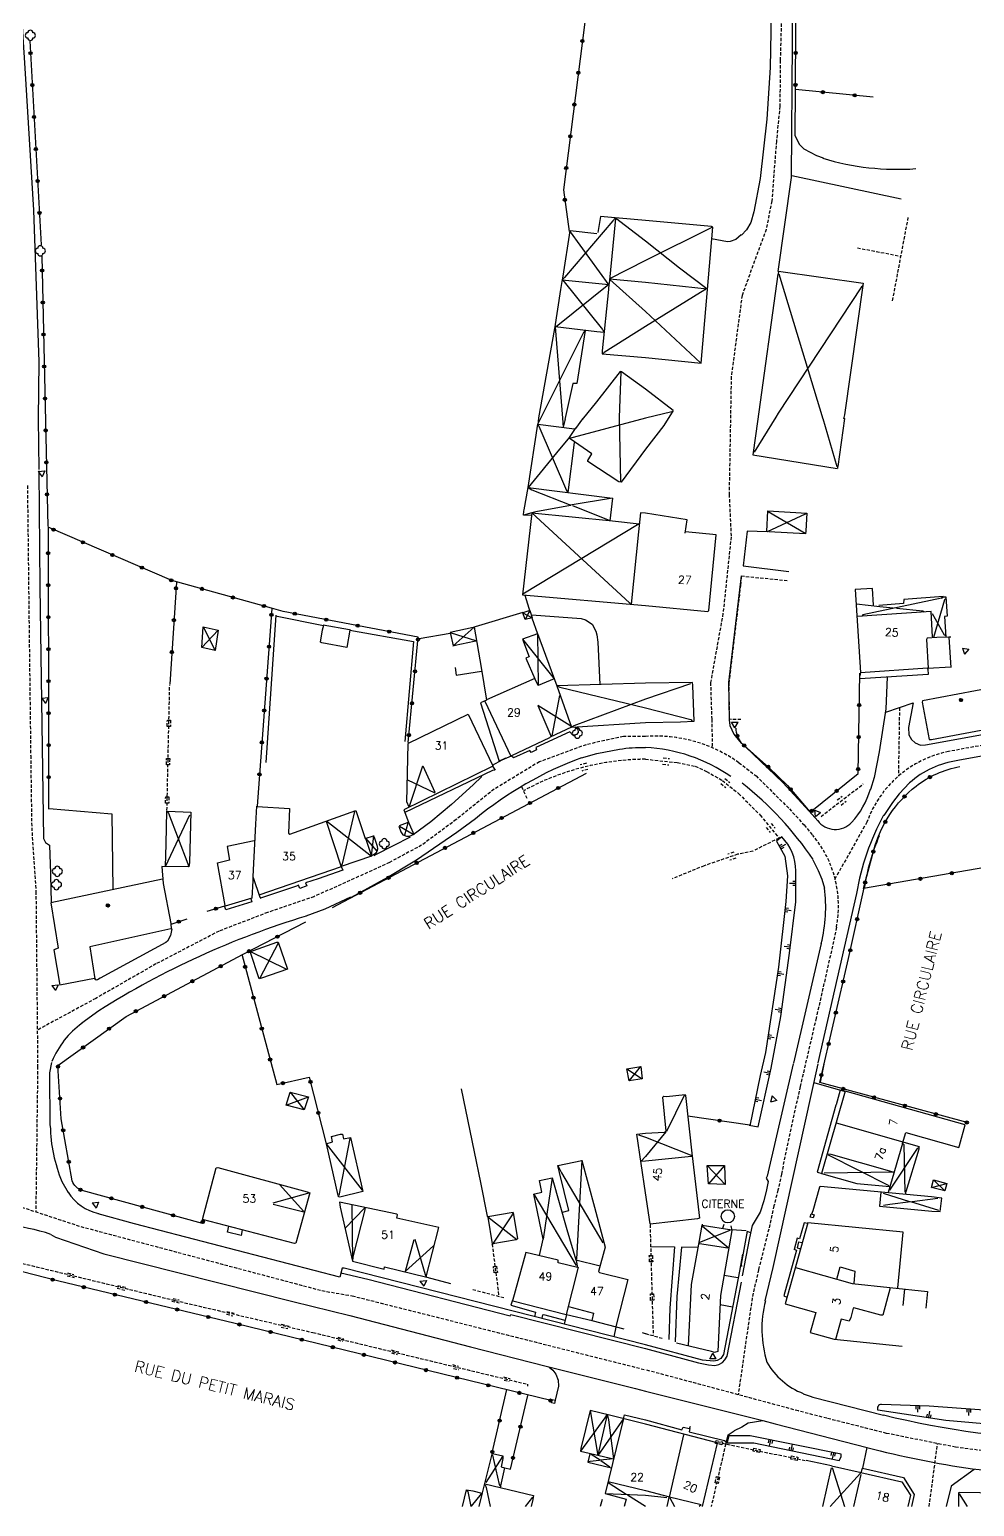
# Model space of a CAD drawing. Header units: millimetres. Extents: x 115000 to 116000, y 129000 to 130000.
# Drawn here: x 115403.8 to 115551.4, y 129000 to 129230.8 of the extents above; entities that cross this region are included whole.
import ezdxf
from ezdxf.enums import TextEntityAlignment as Align

# ---------------------------------------------------------------- set-up
doc = ezdxf.new("R2010")
doc.units = ezdxf.units.MM
doc.linetypes.add('DASHED', pattern=[0.75, 0.5, -0.25])
doc.layers.get('0').update_dxf_attribs({"linetype": 'CONTINUOUS'})
for name, color, linetype in [('BF04', 7, 'CONTINUOUS'), ('W0001', 6, 'DASHED'), ('W0008', 7, 'CONTINUOUS'), ('W0100', 7, 'CONTINUOUS'), ('W0112', 1, 'DASHED'), ('W0211', 2, 'CONTINUOUS'), ('W0220', 5, 'DASHED'), ('W0300', 7, 'CONTINUOUS'), ('W0310', 3, 'CONTINUOUS'), ('W0322', 7, 'CONTINUOUS'), ('W0471', 7, 'CONTINUOUS'), ('W0984', 7, 'CONTINUOUS'), ('W0989', 7, 'CONTINUOUS'), ('W0991', 7, 'CONTINUOUS')]:
    doc.layers.add(name, color=color, linetype=linetype)
doc.styles.get("Standard").update_dxf_attribs({"font": 'romans.shx', "width": 0.85})

# ---------------------------------------------------------------- blocks, each defined once
blk = doc.blocks.new('OH01')
at = {"layer": 'W0322', "color": 0}
for radius in [0.25, 0.15]:
    blk.add_circle((0, 0), radius, dxfattribs=at)
blk = doc.blocks.new('BB01')
at = {"layer": 'W0991', "color": 0}
for p, q in [((-0.5, 0.04), (-0.04, 0.5)), ((-0.48, -0.13), (0.13, 0.48)), ((-0.43, -0.25), (0.25, 0.43)), ((-0.36, -0.35), (0.35, 0.36)), ((-0.26, -0.43), (0.43, 0.26)), ((-0.13, -0.48), (0.48, 0.13)), ((0.03, -0.5), (0.5, -0.03)), ((0.31, -0.39), (0.39, -0.31))]:
    blk.add_line(p, q, dxfattribs=at)
blk.add_circle((0, 0), 0.5, dxfattribs=at)
blk = doc.blocks.new('BI04')
at = {"layer": 'W0471', "color": 0}
for p, q in [((-1, -0.58), (0, 1.15)), ((0, 1.15), (1, -0.58)), ((-1, -0.58), (1, -0.58))]:
    blk.add_line(p, q, dxfattribs=at)
blk = doc.blocks.new('TP15')
at = {"color": 0}
for p, q in [((-0.29, 0.5), (-0.29, 0)), ((0, 1), (0, 0)), ((0.29, 0.5), (0.29, 0))]:
    blk.add_line(p, q, dxfattribs=at)
blk = doc.blocks.new('OH02')
at = {"layer": 'W0112', "color": 0}
for p, q in [((-0.5, 0.25), (0.5, 0.25)), ((-0.5, -0.25), (-0.5, 0.25)), ((0.5, 0.25), (0.5, -0.25)), ((0.5, -0.25), (-0.5, -0.25))]:
    blk.add_line(p, q, dxfattribs=at)
blk = doc.blocks.new('BB03')
at = {"layer": 'BF04', "color": 0}
for p, q in [((-0.5, -0.5), (-0.5, 0.5)), ((-0.5, 0.5), (0.5, 0.5)), ((0.5, 0.5), (0.5, -0.5)), ((0.5, -0.5), (-0.5, -0.5))]:
    blk.add_line(p, q, dxfattribs=at)
blk = doc.blocks.new('TP06')
at = {"layer": 'W0220', "color": 0}
for p, q in [((-0.5, 0.5), (0.5, 0.5)), ((-0.5, -0.5), (0.5, -0.5))]:
    blk.add_line(p, q, dxfattribs=at)
blk = doc.blocks.new('TP10')
at = {"layer": 'W0300', "color": 0}
for centre, start, end in [((-0.4, 0), 90, 270), ((0, 0.4), 0, 180), ((0.4, 0), 270, 90), ((0, -0.4), 180, 360)]:
    blk.add_arc(centre, 0.4, start, end, dxfattribs=at)
blk = doc.blocks.new('TP09')
at = {"color": 2}
blk.add_line((0, -1), (0, 1), dxfattribs=at)

msp = doc.modelspace()

# ---------------------------------------------------------------- linework, layer by layer
at = {"layer": 'W0001'}
for points in [[(115521.48, 129250), (115521.4, 129238.46), (115521.06, 129225.95), (115521.01, 129218.79), (115520.46, 129213.33), (115519.75, 129203.98), (115518.86, 129199.54), (115515.1, 129189.23), (115513.41, 129176.55), (115513.08, 129158.13), (115513.4, 129151.5), (115512.12, 129139.52), (115510.18, 129128.74), (115510.36, 129123.01), (115510.46, 129118.54)], [(115403.51, 129159.5), (115403.74, 129139.96), (115404.02, 129117.31), (115404.18, 129106.05), (115404.84, 129096.09), (115405.11, 129068.76), (115404.82, 129046.04)], [(115539.68, 129124.83), (115539.51, 129114.12)], [(115500, 129120.32), (115496.58, 129120.31), (115490.75, 129119.03), (115483.46, 129116.35), (115476.39, 129112.07), (115470.47, 129107.32), (115465.07, 129103.32), (115460.05, 129100.64), (115455.23, 129098.43), (115448.25, 129095.28), (115441.02, 129092.81), (115433.44, 129089.9), (115423.58, 129084.77), (115414.18, 129079.38), (115405.05, 129074.43)], [(115669.56, 129008.49), (115649.02, 129007.54), (115633.7, 129007.03), (115618.68, 129006.98), (115601.17, 129007), (115584.82, 129007.14), (115568.77, 129007.49), (115557.84, 129008.05), (115548.44, 129009.26), (115537.68, 129011.42), (115528.33, 129013.78), (115523.9, 129014.92), (115500, 129021.36)], [(115544.32, 129000), (115545.63, 129009.82)]]:
    msp.add_lwpolyline(points, dxfattribs=at)
for points in [[(115014.99, 129133.51), (115039.86, 129129.13), (115058.24, 129125.92), (115074.45, 129123.48, 0.017086), (115124.5, 129120.43, -0.04181), (115156.88, 129116.77, 0.000698), (115172.93, 129113.6, 0.022092), (115221.77, 129106.26, -0.052929), (115256.81, 129097.8), (115389.04, 129051.2), (115411.84, 129043.74), (115449.5, 129033.72), (115454.24, 129032.91), (115500, 129021.36)], [(115500, 129120.32, -0.173072), (115514.62, 129116.21), (115517.28, 129114.17), (115519.91, 129111.58), (115522.49, 129109), (115524.78, 129106.49), (115526.13, 129104.89, -0.227702), (115529.83, 129090.49), (115528.89, 129086.09), (115526.67, 129076.3), (115524.17, 129065.6), (115522.23, 129056.84), (115521.25, 129051.93), (115520.7, 129049.43), (115520.07, 129046.97), (115519.27, 129043.33), (115517.66, 129036.97), (115516.68, 129032.55), (115514.49, 129017.46)], [(115568.98, 129121.93), (115547.33, 129117.96, 0.263447), (115534.6, 129106.93), (115529.62, 129098.11)]]:
    msp.add_lwpolyline(points, format="xyb", dxfattribs=at)
at = {"layer": 'W0008'}
for points in [[(115401.51, 129250), (115403.13, 129224.75), (115404.46, 129202.55), (115405.32, 129178.84), (115405.21, 129169.92)], [(115519.97, 129250), (115519.49, 129224.85)], [(115523.06, 129250), (115522.76, 129207.63), (115520.7, 129192.96)], [(115519.49, 129224.85), (115518.99, 129216.79)], [(115518.99, 129216.79), (115517.91, 129207.49)], [(115517.91, 129207.49), (115516.92, 129202.29)], [(115516.92, 129202.29), (115516.45, 129200.61)], [(115514.96, 129198.69), (115514.15, 129197.94), (115513.25, 129197.63), (115512.84, 129197.61), (115510.34, 129198.07)], [(115515.82, 129199.49), (115515.01, 129198.62)], [(115516.45, 129200.61), (115515.82, 129199.49)], [(115405.21, 129169.92), (115405.28, 129162.02)], [(115405.27, 129161.83), (115405.46, 129143.7), (115406, 129104.36), (115406.31, 129103.74), (115406.95, 129103.34), (115406.96, 129103.3), (115407.11, 129098.93), (115407.11, 129098.59), (115407.22, 129094.36)], [(115515.89, 129152.39), (115515.28, 129146.99)], [(115519.02, 129152.26), (115515.89, 129152.39)], [(115514.97, 129145.4), (115513.01, 129128.74)], [(115537.76, 129129.57), (115537.57, 129124.62), (115536.53, 129117.9), (115535.73, 129113.89), (115535.15, 129112.03)], [(115513.01, 129128.74), (115513.09, 129122.93)], [(115537.53, 129124.1), (115541.83, 129125.56), (115541.07, 129121.72), (115541.15, 129120.56), (115541.56, 129119.82), (115542.11, 129119.32), (115542.97, 129118.97), (115543.73, 129119), (115568.7, 129123.53)], [(115513.08, 129122.92), (115513.17, 129122.03), (115513.84, 129120.67), (115514.98, 129119.28), (115515.14, 129119.23)], [(115568.67, 129123.53), (115569.29, 129120.32), (115548.77, 129116.56)], [(115489.01, 129121.82), (115489.45, 129121.43), (115489.52, 129120.95), (115489.26, 129120.63), (115488.95, 129120.51), (115488.63, 129120.59), (115488.23, 129121.01), (115482.89, 129118.57), (115483, 129118.21), (115482.17, 129117.83), (115481.97, 129118.14), (115479.4, 129116.95), (115479.04, 129117.31)], [(115490.05, 129116.95), (115492.41, 129117.65), (115495.97, 129118.35)], [(115515, 129119.27), (115515.64, 129118.69), (115521.46, 129113.13), (115525.6, 129108.66), (115526.93, 129107.14)], [(115477.57, 129116.59), (115476.09, 129115.75)], [(115476.14, 129115.66), (115476.53, 129115.03)], [(115479.07, 129117.21), (115477.57, 129116.59)], [(115476.15, 129115), (115462.44, 129108.45)], [(115474.45, 129114.07), (115473.1, 129112.76), (115469.74, 129109.67), (115466.5, 129106.95), (115463.75, 129104.93)], [(115476.47, 129115.04), (115476.12, 129114.99)], [(115541.24, 129113.09), (115539.63, 129111.36), (115538.57, 129110), (115537.23, 129107.94)], [(115459.19, 129097.98), (115464.25, 129101.03), (115470.56, 129105.37), (115473.48, 129107.51)], [(115463.27, 129104.57), (115457.98, 129101.87), (115457.63, 129101.65)], [(115452.76, 129099.41), (115448.91, 129098.09), (115446.96, 129097.46), (115447.12, 129096.97), (115446.03, 129096.56)], [(115452.52, 129099.98), (115452.76, 129099.41)], [(115526.16, 129101.05), (115527.01, 129099.37), (115527.56, 129098.01), (115527.95, 129096.6)], [(115445.84, 129097.06), (115445.51, 129096.93), (115439.92, 129095.06)], [(115446.03, 129096.56), (115445.84, 129097.06)], [(115459.19, 129097.98), (115454.05, 129095.16)], [(115438.42, 129094.96), (115438.54, 129094.47), (115434.49, 129093.24), (115434.3, 129093.86)], [(115453.95, 129095.18), (115449.96, 129093.34), (115447.01, 129092.21)], [(115532.96, 129095.77), (115526.95, 129069.33)], [(115426.07, 129090.28), (115425.87, 129089.22), (115425.39, 129088.35), (115425.14, 129088.1), (115414.87, 129082.57), (115414.48, 129082.27), (115414.23, 129082.25), (115413.95, 129082.51)], [(115527.47, 129087.96), (115523.16, 129069.26)], [(115414.68, 129077.45), (115411.99, 129075.51)], [(115407.29, 129069.38), (115406.97, 129067.76), (115407.03, 129059.55)], [(115523.1, 129069.15), (115519, 129051.61), (115518.88, 129051.28), (115519.16, 129050.79), (115518.9, 129049.48), (115518.5, 129047.74), (115517.93, 129045.98), (115516.68, 129043.9), (115516.25, 129041.99), (115515.12, 129036.02)], [(115526.91, 129069.16), (115519.9, 129037.35), (115518.64, 129032.11)], [(115408.89, 129050.8), (115409.86, 129049.05)], [(115500, 129025.25), (115452.95, 129037.25), (115452.67, 129037.23), (115452.27, 129035.81), (115420.21, 129044.18), (115414.58, 129045.73)], [(115407.15, 129042.47), (115407.89, 129042.09), (115415.43, 129039.47), (115444.94, 129032.05), (115453.86, 129029.82), (115472.72, 129024.93), (115484.5, 129021.92), (115498.47, 129018.42), (115500, 129018.04)], [(115515.91, 129042.99), (115514.96, 129037.86), (115515, 129037.48)], [(115515.91, 129042.99), (115516.37, 129042.79)], [(115515.19, 129039.44), (115514.69, 129036.74), (115512.22, 129023.72), (115511.81, 129023.14), (115511.21, 129022.8), (115510.67, 129022.68), (115508.93, 129022.84), (115500, 129025.25)], [(115452.47, 129036.51), (115456.66, 129035.49), (115478.9, 129029.8), (115479, 129030), (115500, 129024.68)], [(115500, 129024.68), (115508.29, 129022.45), (115509.86, 129022.11), (115510.86, 129022.05), (115511.45, 129022.2), (115512.03, 129022.51), (115512.41, 129022.9), (115512.79, 129023.5), (115515.03, 129035.05)], [(115500, 129018.04), (115515.02, 129014.29)], [(115524.64, 129017.61), (115525.75, 129017.23), (115526.14, 129017.06), (115537.21, 129014.27)], [(115515.02, 129014.29), (115518.32, 129013.44), (115520.29, 129012.92), (115534.64, 129009.22)], [(115534.6, 129009.22), (115533.91, 129005.99)], [(115551.37, 129005.8), (115547.77, 129003.16), (115546.97, 129000)]]:
    msp.add_lwpolyline(points, dxfattribs=at)
for centre, radius, start, end in [((115499.61, 129095.03), 23.53, 89.0478, 98.9684), ((115498.88, 129093.31), 25.28, 55.066, 87.4712), ((115510.09, 129063.07), 57.53, 110.3857, 129.5242), ((115550.71, 129102.51), 14.16, 97.7589, 131.8626), ((115482.46, 129071.67), 52.7, 33.909, 51.7), ((115522.95, 129115.53), 12.67, 316.9681, 344.162), ((115529.69, 129109.22), 3.44, 216.1561, 317.143), ((115571.61, 129089.26), 39.18, 151.4024, 170.4342), ((115505.19, 129093.66), 22.98, 345.6815, 7.4456), ((115485.49, 128965.32), 132.62, 106.857, 122.2676), ((115420.24, 129064.19), 13.97, 125.9511, 157.4601), ((115431.51, 129060.01), 24.44, 181.2821, 202.1837), ((115416.27, 129053.15), 7.57, 212.4394, 257.4588), ((115398.06, 129015.8), 28.22, 71.1552, 100.4766), ((115535.7, 129027.76), 17.51, 165.5628, 197.3364), ((115528.66, 129028.05), 11.14, 209.6111, 248.93), ((115570.95, 129153.07), 142.82, 256.3243, 268.3605), ((115569.6, 129139.79), 135.16, 254.9951, 269.2692)]:
    msp.add_arc(centre, radius, start, end, dxfattribs=at)
at = {"layer": 'W0100'}
for points in [[(115495.32, 129201.33), (115494.91, 129200.86), (115487.37, 129192), (115487.03, 129191.64)], [(115500, 129200.95), (115495.93, 129201.29), (115495.88, 129201.28), (115493.01, 129201.54), (115492.58, 129199.06)], [(115495.34, 129201.26), (115494.33, 129191.07), (115494.29, 129191.04), (115494.24, 129190.17), (115493.27, 129180.55), (115493.27, 129180.09), (115500, 129179.5)], [(115495.32, 129201.33), (115500, 129197.75)], [(115500, 129179.5), (115508.72, 129178.62), (115509.7, 129190.17), (115510.52, 129199.89), (115510.34, 129199.99), (115500, 129200.95)], [(115488.22, 129199.32), (115487.11, 129192.24), (115487.03, 129191.64), (115494.32, 129190.92)], [(115492.44, 129198.83), (115488.25, 129199.31)], [(115488.27, 129199.18), (115494.3, 129190.81), (115494.3, 129190.81)], [(115510.37, 129199.82), (115500, 129194.66)], [(115500, 129197.75), (115505.32, 129193.52), (115509.58, 129190.33)], [(115500, 129194.66), (115494.41, 129191.84)], [(115487.03, 129191.69), (115486.77, 129190.14), (115485.8, 129184.03)], [(115487.11, 129191.63), (115493.3, 129183.89), (115493.53, 129183.5)], [(115494.41, 129191.84), (115500, 129191.3)], [(115494.48, 129191.73), (115500, 129186.71)], [(115520.71, 129192.56), (115517.51, 129169.51)], [(115520.78, 129193.01), (115520.72, 129192.53)], [(115520.79, 129193.01), (115534.03, 129191.16), (115531.09, 129170.56), (115530.95, 129169.93)], [(115520.85, 129192.59), (115527.72, 129169.93)], [(115494.32, 129190.92), (115486.06, 129184.34)], [(115500, 129191.3), (115509.67, 129190.26)], [(115509.37, 129190.27), (115509.29, 129190.11), (115500, 129184.35)], [(115533.92, 129190.67), (115533.74, 129190.59), (115520.76, 129170.85), (115520.36, 129170.22)], [(115500, 129186.71), (115508.62, 129178.71)], [(115490.65, 129183.81), (115490.32, 129183.45), (115483.22, 129169.16)], [(115485.82, 129184.08), (115483.33, 129170.08)], [(115485.93, 129184.36), (115492.44, 129183.58), (115493.55, 129183.5)], [(115485.93, 129184.34), (115487.06, 129170.05)], [(115490.62, 129183.73), (115489.32, 129175.47), (115488.66, 129175.47), (115487.45, 129169.84)], [(115500, 129184.35), (115493.55, 129180.32), (115493.35, 129180.12)], [(115500, 129174.58), (115496.3, 129177.29), (115496.05, 129177.35), (115492.36, 129172.58), (115490.11, 129169.82)], [(115496.16, 129177.28), (115495.93, 129170.14)], [(115504.2, 129170.88), (115504.35, 129171.23), (115500, 129174.58)], [(115504.35, 129171.23), (115502.88, 129168.91), (115500, 129165.2)], [(115504.15, 129171.06), (115500, 129170.07)], [(115500, 129170.07), (115487.94, 129166.83), (115486.59, 129165.19), (115481.7, 129159.19)], [(115481.7, 129159.19), (115483.2, 129169.12), (115488.95, 129168.39)], [(115483.33, 129170.08), (115483.2, 129169.03)], [(115483.21, 129169.11), (115483.38, 129168.82), (115487.7, 129158.75), (115487.89, 129158.43)], [(115487.05, 129170.02), (115487.19, 129168.65)], [(115487.46, 129169.89), (115487.19, 129168.65)], [(115490.19, 129169.92), (115489.11, 129168.43), (115489.04, 129168.41), (115487.99, 129166.89)], [(115495.93, 129170.14), (115496.13, 129160.08)], [(115517.59, 129169.91), (115516.77, 129164.33), (115529.97, 129162.16)], [(115520.36, 129170.22), (115516.98, 129164.73)], [(115527.71, 129170.01), (115529.88, 129162.51)], [(115530.95, 129170.07), (115531.1, 129170), (115530.04, 129162.48)], [(115488.9, 129166.24), (115487.89, 129158.43)], [(115500, 129165.2), (115496.24, 129160.02), (115495.88, 129160.11), (115491.02, 129163.27), (115491.01, 129163.45), (115491.65, 129164.45), (115488.24, 129166.8)], [(115530, 129162.54), (115530, 129162.16)], [(115482.2, 129154.82), (115481.21, 129154.88), (115480.98, 129154.91), (115481.03, 129155.5), (115481.07, 129155.73), (115481.69, 129159.19), (115494.89, 129157.57), (115494.47, 129154.01)], [(115481.7, 129159.19), (115482.29, 129158.87), (115488.34, 129156.46)], [(115494.89, 129157.57), (115488.28, 129156.43)], [(115482.26, 129155.28), (115480.81, 129142.44), (115500, 129140.8)], [(115482.26, 129155.28), (115482.26, 129155.28), (115480.98, 129154.91)], [(115488.31, 129156.42), (115482.88, 129155.43), (115482.26, 129155.28)], [(115482.88, 129155.43), (115482.26, 129155.28)], [(115482.26, 129155.28), (115497.52, 129141.21), (115497.62, 129141.01)], [(115482.26, 129155.28), (115494.85, 129154), (115499.06, 129153.55)], [(115488.6, 129156.4), (115494.47, 129154.04)], [(115500, 129155.18), (115499.25, 129155.28), (115498.92, 129152.27), (115497.79, 129141)], [(115506.24, 129152.07), (115506.51, 129154.18), (115500, 129155.18)], [(115518.97, 129152.32), (115519.11, 129155.56), (115525.22, 129155.21), (115525.07, 129152.42), (115524.99, 129151.97), (115519.27, 129152.28)], [(115524.93, 129155.02), (115519.02, 129152.26)], [(115519.18, 129155.46), (115524.95, 129152.09)], [(115525.04, 129155.18), (115524.93, 129155.02)], [(115499.06, 129153.55), (115480.85, 129142.55)], [(115500, 129140.8), (115509.78, 129139.82), (115509.93, 129139.98), (115511.05, 129151.82), (115506.26, 129152.3)], [(115535.64, 129140.83), (115535.45, 129143.41), (115532.78, 129143.25), (115533.59, 129130.29), (115533.48, 129129.8)], [(115532.96, 129141.01), (115536.63, 129140.62), (115536.63, 129140.61), (115538.68, 129140.41)], [(115546.26, 129141.92), (115533.97, 129139.3), (115533.8, 129139.13)], [(115546.48, 129142.16), (115540.34, 129141.72), (115540.29, 129141.09), (115536.45, 129140.8)], [(115546.88, 129141.83), (115546.73, 129141.68), (115544.97, 129135.78)], [(115546.22, 129142.13), (115546.27, 129141.91)], [(115546.54, 129142.06), (115546.23, 129141.87)], [(115546.48, 129142.13), (115546.91, 129142.13), (115547.11, 129139.09), (115546.72, 129139.05), (115546.9, 129135.84)], [(115481.98, 129140), (115482.32, 129138.87), (115481.24, 129138.57), (115480.87, 129139.65)], [(115481.98, 129140), (115480.87, 129139.65)], [(115480.87, 129139.65), (115482.32, 129138.87)], [(115481.98, 129140), (115481.24, 129138.57)], [(115544.86, 129135.87), (115544.64, 129139.82), (115533.05, 129139.05)], [(115539.24, 129140.34), (115543.34, 129139.93), (115543.56, 129139.77)], [(115543.27, 129139.91), (115543.23, 129139.72)], [(115544.78, 129139.52), (115546.68, 129136.19), (115546.9, 129136.08)], [(115430.95, 129137.45), (115433.28, 129136.93), (115432.85, 129133.76), (115430.74, 129134.19), (115430.95, 129137.45), (115432.85, 129133.76)], [(115430.74, 129134.19), (115433.28, 129136.93)], [(115453.88, 129136.9), (115453.4, 129134.19), (115449.49, 129134.92), (115449.29, 129135.07), (115449.61, 129136.96), (115449.82, 129137.72)], [(115449.71, 129137.75), (115453.79, 129137.01), (115453.91, 129136.88)], [(115473.1, 129137.36), (115469.54, 129136.58)], [(115469.54, 129136.58), (115473.63, 129135.27)], [(115469.54, 129136.55), (115469.99, 129134.46)], [(115473.25, 129137.38), (115469.99, 129134.46)], [(115473.25, 129137.38), (115474.38, 129131.09)], [(115483.17, 129136.37), (115480.83, 129135.53), (115481.88, 129132.77)], [(115483.15, 129136.38), (115483.25, 129128.27)], [(115483.15, 129136.38), (115486.16, 129128.2), (115488.49, 129121.76)], [(115470.34, 129134.54), (115469.96, 129134.44)], [(115473.29, 129135.15), (115470.31, 129134.5)], [(115473.29, 129135.19), (115473.63, 129135.27)], [(115480.83, 129135.53), (115485.75, 129129.33)], [(115547.42, 129135.82), (115545.5, 129135.8), (115544.02, 129135.67), (115543.9, 129135.44), (115544.16, 129130.98)], [(115481.8, 129132.78), (115481.33, 129132.57), (115482.77, 129129.33)], [(115470.3, 129131.1), (115470.44, 129129.88), (115474.44, 129130.54)], [(115474.38, 129131.09), (115475.2, 129125.97)], [(115485.74, 129129.33), (115483.24, 129128.26), (115482.74, 129129.36), (115475.2, 129126.03)], [(115544.04, 129130.97), (115533.59, 129130.23)], [(115500, 129128.64), (115486.16, 129128.2)], [(115486.16, 129128.2), (115486.63, 129128), (115500, 129124.79)], [(115500, 129122.49), (115505.47, 129122.62), (115507.64, 129122.7), (115507.41, 129128.25), (115507.35, 129128.72), (115500, 129128.64)], [(115507.06, 129128.54), (115500, 129126.14)], [(115554.29, 129127.94), (115543.26, 129125.89), (115543.24, 129125.65), (115544.3, 129119.84), (115544.69, 129119.84), (115555.21, 129121.84)], [(115475.2, 129125.97), (115474.27, 129125.56)], [(115474.27, 129125.56), (115477.15, 129116.43)], [(115474.96, 129125.82), (115478.99, 129117.25)], [(115483.23, 129125.15), (115483.23, 129125.15), (115485.22, 129120.42)], [(115488.5, 129121.76), (115488.21, 129122.01), (115483.23, 129125.15)], [(115486.58, 129126.71), (115485.39, 129120.42)], [(115500, 129126.14), (115488.81, 129121.98), (115488.49, 129121.76)], [(115500, 129124.79), (115507.12, 129122.95), (115507.31, 129122.69)], [(115463.12, 129109.28), (115462.78, 129110.11), (115462.97, 129119.18), (115463.02, 129119.27), (115472.32, 129123.79), (115476.16, 129115.73)], [(115488.5, 129121.76), (115500, 129122.49)], [(115488.49, 129121.76), (115485.12, 129120.19), (115485.06, 129120.12), (115479.11, 129117.28)], [(115476.09, 129115.6), (115462.29, 129108.87), (115463, 129106.9), (115463.84, 129104.99), (115463.14, 129104.66)], [(115463.12, 129109.28), (115465.23, 129115.73), (115465.23, 129115.73)], [(115465.23, 129115.73), (115467.13, 129111.6)], [(115477.14, 129116.45), (115478.22, 129116.97)], [(115462.88, 129113.51), (115467.14, 129111.48)], [(115425.37, 129108.62), (115429.04, 129108.5), (115428.83, 129100.64), (115428.74, 129099.93), (115424.5, 129099.97), (115424.72, 129097.32), (115425.9, 129091.1), (115425.98, 129090.19)], [(115425.25, 129108.62), (115425.1, 129103.53), (115425.02, 129099.96)], [(115425.36, 129108.54), (115425.55, 129108.35), (115428.56, 129100.42), (115428.74, 129099.92)], [(115439.29, 129109.42), (115439.11, 129106.61), (115438.71, 129098.41), (115438.69, 129097.75), (115438.54, 129095.04), (115434.37, 129093.77)], [(115439.39, 129109.35), (115444.44, 129109.06), (115444.3, 129105.2), (115444.49, 129105.07), (115454.78, 129108.75), (115456.27, 129104.38), (115457.55, 129104.8), (115457.68, 129104.52)], [(115454.58, 129108.58), (115452.64, 129100.42), (115452.52, 129099.98)], [(115428.84, 129108.04), (115425.02, 129099.96)], [(115450.16, 129107.07), (115452.52, 129099.96), (115439.64, 129095.52)], [(115450.26, 129107.09), (115457.22, 129101.63), (115457.22, 129101.63)], [(115461.5, 129106.3), (115461.8, 129105.41), (115462.12, 129104.95), (115462.7, 129104.71), (115463.2, 129104.71)], [(115462.82, 129106.81), (115461.55, 129106.36)], [(115461.61, 129106.29), (115463.74, 129105.02)], [(115462.92, 129106.77), (115462.4, 129104.87)], [(115462.98, 129106.87), (115462.79, 129106.77)], [(115438.91, 129104), (115434.71, 129103.13), (115435.07, 129100.96), (115433.17, 129100.53)], [(115456.28, 129104.4), (115458.06, 129102.39)], [(115456.28, 129104.4), (115457.22, 129101.63)], [(115457.55, 129104.82), (115457.48, 129104.38), (115457.25, 129102.08), (115457.22, 129101.63)], [(115457.68, 129104.6), (115458.11, 129103.18), (115458.17, 129102.71), (115458.16, 129102.7)], [(115457.22, 129101.63), (115452.5, 129099.97)], [(115433.15, 129100.58), (115434.32, 129093.88)], [(115424.59, 129098), (115407.18, 129094.34), (115408.3, 129087.21), (115407.64, 129086.97), (115408.6, 129081.47)], [(115438.77, 129098.27), (115439.79, 129095.19), (115439.98, 129095.01)], [(115425.93, 129090.24), (115413.25, 129087.43), (115414.05, 129082.45)], [(115442.65, 129088.01), (115439.79, 129082.55)], [(115438.12, 129086.74), (115438.22, 129086.74), (115443.96, 129083.97)], [(115413.99, 129082.49), (115408.59, 129081.43)], [(115497.11, 129068.38), (115499.29, 129068.72), (115499.51, 129066.83), (115497.47, 129066.53), (115497.11, 129068.38), (115499.51, 129066.83)], [(115497.47, 129066.53), (115499.29, 129068.72)], [(115444.54, 129064.71), (115447.38, 129064), (115446.75, 129061.96), (115443.94, 129062.7), (115444.54, 129064.71), (115446.75, 129061.96)], [(115471.25, 129065.28), (115473.27, 129055.4), (115474.27, 129050.64), (115475.32, 129045.38), (115475.39, 129045.28), (115479.94, 129041.73)], [(115540.18, 129056.71), (115540.65, 129058.41), (115548.95, 129056.09), (115549.08, 129056.41), (115549.96, 129059.61), (115531.2, 129064.89), (115527.53, 129052.01), (115533, 129050.44), (115538.16, 129050.01)], [(115443.94, 129062.7), (115447.38, 129064)], [(115500, 129058.31), (115503.01, 129058.5), (115503.24, 129058.65), (115502.71, 129063.97), (115502.87, 129064.11), (115503.3, 129064.04), (115506.2, 129064.37), (115506.28, 129064.21), (115507.33, 129054.73)], [(115506.1, 129064.3), (115503.29, 129058.58)], [(115529.81, 129059.92), (115542.77, 129056.25)], [(115450.16, 129056.67), (115451.14, 129056.96), (115450.99, 129057.79), (115452.4, 129058.16), (115452.69, 129058.16), (115452.89, 129057.44), (115453.95, 129057.64), (115455.91, 129049.21), (115452.31, 129048.31), (115452.08, 129048.38), (115452.01, 129048.67)], [(115500, 129049.03), (115498.69, 129058.16), (115500, 129058.31)], [(115498.95, 129058.09), (115500, 129057.69)], [(115503.18, 129058.52), (115500, 129054.66)], [(115500, 129057.69), (115507.25, 129054.83)], [(115450.16, 129056.67), (115455.77, 129049.43)], [(115450.16, 129056.67), (115451.99, 129048.6)], [(115453.84, 129057.51), (115453.52, 129055.88), (115452.13, 129048.57)], [(115540.15, 129056.72), (115537.91, 129049.04)], [(115542.68, 129056.04), (115542.45, 129055.93), (115538.14, 129049.4)], [(115540.2, 129056.71), (115540.37, 129056.55), (115540.54, 129049.13)], [(115542.73, 129056.21), (115542.68, 129055.82), (115540.7, 129049.14)], [(115487.05, 129045.96), (115488.06, 129046.24), (115486.61, 129052.16), (115486.31, 129053.25), (115490.07, 129054.08), (115492.04, 129046.76), (115493.71, 129040.51), (115492.71, 129036.72), (115492.82, 129036.56), (115497.27, 129035.45), (115495.41, 129028.1)], [(115486.32, 129053.26), (115486.89, 129052.11), (115493.36, 129041.18)], [(115490.08, 129054.09), (115489.26, 129038.63)], [(115499.3, 129053.89), (115500, 129054.66)], [(115500, 129053.97), (115499.3, 129053.89)], [(115507.21, 129054.67), (115500, 129053.97)], [(115507.32, 129054.78), (115508.44, 129045.06), (115508.16, 129044.94), (115500.73, 129044.1)], [(115509.67, 129053.26), (115512.38, 129053.26), (115512.46, 129050.32), (115509.84, 129050.4), (115509.67, 129053.26), (115512.46, 129050.32)], [(115512.38, 129053.26), (115509.84, 129050.4)], [(115528.45, 129055.09), (115528.96, 129055.03), (115538.1, 129052.44)], [(115528.57, 129054.95), (115538, 129050.17)], [(115430.84, 129044.86), (115433, 129052.91), (115433.27, 129052.96), (115447.17, 129049.15), (115447.59, 129048.98), (115445.44, 129041.12), (115445.23, 129041.11), (115430.83, 129044.86)], [(115483.46, 129039.23), (115484.02, 129041.75), (115482.57, 129048.8), (115482.76, 129048.86), (115483.85, 129049.1), (115483.46, 129050.92), (115485.44, 129051.34), (115487.76, 129043.27), (115489.14, 129038.56), (115492.94, 129037.61)], [(115485.44, 129051.35), (115484.02, 129041.75)], [(115486.89, 129052.11), (115486.89, 129052.11)], [(115538.83, 129052.25), (115527.91, 129052.06)], [(115538.09, 129052.45), (115538.83, 129052.25)], [(115545, 129051.03), (115546.79, 129049.3)], [(115447.34, 129049.04), (115447.25, 129048.92), (115441.85, 129047.37)], [(115442.93, 129050.26), (115446.61, 129046.13)], [(115482.57, 129048.8), (115489.22, 129037.65)], [(115500.75, 129044.17), (115500, 129049.03)], [(115536.76, 129049.1), (115536.58, 129046.93), (115544.73, 129046.16), (115546.06, 129046.1), (115546.29, 129048.19), (115544.67, 129048.39), (115527.33, 129050), (115527.13, 129049.88)], [(115537.11, 129048.93), (115541.27, 129047.64)], [(115540.64, 129049.16), (115540.63, 129048.78)], [(115544.69, 129049.86), (115547.1, 129050.47)], [(115441.89, 129047.24), (115446.47, 129046.1)], [(115446.43, 129046.12), (115446.78, 129045.99)], [(115465.76, 129035.88), (115467.73, 129043.57), (115461.21, 129045.06), (115461.28, 129045.58), (115461.21, 129045.69), (115452.26, 129047.56), (115452.37, 129046.76), (115454.28, 129038.34)], [(115456.21, 129046.67), (115453.13, 129043.49)], [(115454.18, 129047.11), (115454.28, 129038.34)], [(115456.25, 129046.54), (115454.35, 129038.98)], [(115545.81, 129046.25), (115541.46, 129047.58), (115538.16, 129047.17), (115537.17, 129047.01)], [(115545.66, 129048.1), (115541.65, 129047.61)], [(115475.39, 129045.18), (115476.06, 129041.05)], [(115479.38, 129045.94), (115475.42, 129045.25)], [(115479.23, 129045.59), (115476.02, 129040.85)], [(115479.38, 129045.94), (115480.04, 129041.81), (115479.85, 129041.67), (115476.18, 129041.05)], [(115479.38, 129045.94), (115479.23, 129045.59)], [(115513.36, 129043.87), (115513.48, 129043.12), (115511.74, 129032.94), (115511.32, 129024.2), (115510.78, 129024.06), (115510.32, 129024.23), (115504.87, 129025.54)], [(115506.76, 129025.12), (115507.19, 129034.68), (115508.47, 129041.56), (115508.85, 129043.95), (115513.51, 129043.22)], [(115508.87, 129044.1), (115508.87, 129043.87), (115512.91, 129040.46)], [(115512.23, 129044.07), (115512.06, 129043.44)], [(115525.36, 129044.3), (115521.82, 129031.68)], [(115540.28, 129042.84), (115525.36, 129044.3)], [(115463.83, 129041.68), (115462.5, 129036.7)], [(115463.99, 129041.75), (115465.61, 129036.22), (115465.76, 129035.88)], [(115513.18, 129043.14), (115508.45, 129041.25)], [(115539.4, 129034.14), (115540.28, 129042.84)], [(115466.94, 129040.74), (115462.48, 129036.69)], [(115489.19, 129038.44), (115489.4, 129037.36), (115486.37, 129038.08), (115486.38, 129038.5), (115481.35, 129039.67), (115479.25, 129032.13)], [(115508.45, 129041.11), (115512.9, 129040.39)], [(115523.93, 129041.37), (115523.69, 129040.43), (115524.26, 129040.28)], [(115523.94, 129041.37), (115524.51, 129041.25)], [(115454.35, 129038.98), (115454.28, 129038.34), (115459.21, 129037.07), (115459.27, 129037.46), (115465.9, 129035.85), (115469.56, 129034.85)], [(115489.49, 129037.4), (115487.65, 129030)], [(115523.44, 129037.32), (115532.27, 129034.85)], [(115529.88, 129035.54), (115530.4, 129037.45), (115532.72, 129036.78), (115532.53, 129034.84)], [(115532.27, 129034.85), (115544.06, 129033.61)], [(115538.23, 129034.17), (115537.07, 129029.9), (115536.77, 129029.91), (115532.57, 129031.05), (115532.44, 129030.98), (115532.07, 129029.5), (115531.84, 129028.93), (115530.58, 129029.25), (115529.69, 129026.11)], [(115540.46, 129033.96), (115540.2, 129031.42)], [(115544.06, 129033.61), (115543.8, 129031)], [(115479.3, 129032.15), (115487.65, 129030)], [(115487.68, 129029.99), (115491.68, 129029.05)], [(115488, 129031.26), (115491.91, 129030.18), (115491.65, 129029.04)], [(115521.82, 129031.68), (115526.62, 129030.32)], [(115526.62, 129030.32), (115525.75, 129027.16)], [(115491.65, 129029.04), (115496.66, 129027.76)], [(115525.75, 129027.16), (115529.46, 129026.15)], [(115529.46, 129026.15), (115540.1, 129025.06)], [(115500, 129012.87), (115494.41, 129014.27), (115491.37, 129014.99), (115489.95, 129009.05), (115489.86, 129008.62), (115495.04, 129007.43)], [(115494.04, 129014.4), (115493.69, 129013.85), (115489.86, 129008.62)], [(115491.38, 129014.98), (115492.57, 129007.97)], [(115494.05, 129014.37), (115492.57, 129007.99)], [(115496.62, 129013.79), (115492.57, 129007.97)], [(115494.03, 129014.25), (115494.04, 129014.4)], [(115494.04, 129014.4), (115494.22, 129013.74)], [(115494.04, 129014.4), (115494.23, 129013.54), (115495.04, 129007.42)], [(115496.57, 129013.74), (115493.72, 129002), (115497, 129001.14), (115496.71, 129000)], [(115511.23, 129009.94), (115500, 129012.87)], [(115505.98, 129011.18), (115503.74, 129001.46)], [(115511.24, 129009.89), (115508.86, 129000)], [(115475.97, 129007.97), (115474.54, 129002.15), (115474.02, 129000)], [(115477.71, 129007.81), (115475.07, 129003.77)], [(115476.07, 129008.28), (115476, 129007.9)], [(115476.12, 129008.3), (115477.76, 129007.89), (115477.77, 129007.5), (115477.48, 129006.18), (115478.02, 129006.05), (115477.39, 129003.23)], [(115476.14, 129008), (115477.2, 129003.41), (115477.45, 129003.02)], [(115492.82, 129007.19), (115491.35, 129007.04), (115491.01, 129006.9)], [(115491.32, 129008.21), (115491.03, 129006.91), (115494.69, 129006.02)], [(115495.04, 129007.42), (115492.94, 129007.21), (115491.52, 129008.12)], [(115492.57, 129007.97), (115492.66, 129008.36)], [(115492.57, 129007.99), (115492.59, 129008.06)], [(115492.57, 129007.99), (115492.57, 129007.99)], [(115493.04, 129007.16), (115494.47, 129006.18)], [(115529.05, 129006.34), (115525.09, 129007.16)], [(115529.03, 129006.02), (115527.65, 129000)], [(115533.61, 129005.22), (115528.87, 129000)], [(115529.05, 129006.34), (115533.69, 129005.32)], [(115529.18, 129006.08), (115531.1, 129000)], [(115533.66, 129005), (115532.5, 129000)], [(115533.65, 129005.33), (115540.03, 129003.84), (115541.39, 129001.78), (115540.97, 129000)], [(115471.45, 129000), (115472.08, 129002.61), (115473.07, 129002.43), (115474.47, 129002.09)], [(115472.13, 129002.49), (115472.27, 129002.35), (115472.76, 129000)], [(115474.95, 129003.55), (115482.56, 129001.7), (115482.43, 129001.11), (115482.16, 129000)], [(115474.98, 129003.39), (115475.12, 129002.97), (115475.77, 129000)], [(115494.22, 129003.89), (115500, 129002.52)], [(115494.22, 129003.75), (115497.01, 129001.94)], [(115500, 129002.52), (115503.75, 129001.51)], [(115474.37, 129001.96), (115472.8, 129000.03)], [(115482.39, 129001.44), (115481.23, 129000)], [(115493.71, 129002), (115500, 129001.74)], [(115497.23, 129001.81), (115500, 129000.07)], [(115500, 129001.74), (115503.37, 129001.41)], [(115503.4, 129000), (115503.73, 129001.38)], [(115503.75, 129001.5), (115508.74, 129000.29)], [(115503.83, 129001.34), (115504.53, 129000)], [(115508.71, 129000.23), (115508.4, 129000)], [(115555.38, 129000), (115555.43, 129002.07), (115549.05, 129002.19), (115548.92, 129002.11), (115548.88, 129000)], [(115549.01, 129001.98), (115550.23, 129000)]]:
    msp.add_lwpolyline(points, dxfattribs=at)
msp.add_lwpolyline([(115458.17, 129102.71, -0.281846), (115457.22, 129101.65, -5.455719)], format="xyb", dxfattribs=at)
for points in [[(115438.32, 129086.69), (115438.84, 129086.89), (115442.45, 129088.16), (115442.68, 129088.18), (115444.1, 129083.95), (115440.05, 129082.52), (115439.72, 129082.46), (115438.32, 129086.69), (115438.32, 129086.69)], [(115545, 129051.03), (115547.1, 129050.47), (115546.79, 129049.3), (115544.69, 129049.86)]]:
    msp.add_lwpolyline(points, close=True, dxfattribs=at)
msp.add_circle((115512.87, 129045.33), 1.03, dxfattribs=at)
at = {"layer": 'W0112'}
for points in [[(115541.01, 129201.42), (115538.52, 129188.25)], [(115533.11, 129196.66), (115539.84, 129195.37)], [(115514.93, 129122.97), (115513.14, 129122.99), (115513.09, 129128.63), (115513.96, 129136.05), (115514.91, 129143.91), (115515.06, 129145.34)], [(115514.97, 129145.4), (115522.15, 129144.67)], [(115425.3, 129108.76), (115425.73, 129128.37)], [(115500.73, 129044.05), (115501.22, 129026.71)], [(115476.07, 129041), (115477.12, 129032.88)], [(115473.07, 129033.9), (115477.99, 129032.62)], [(115499.49, 129027.19), (115500, 129027.02)], [(115500, 129027.02), (115502.61, 129026.3)], [(115512.55, 129009.77), (115510.28, 129000)], [(115511.27, 129010.02), (115525.09, 129007.16)]]:
    msp.add_lwpolyline(points, dxfattribs=at)
at = {"layer": 'W0211'}
for points in [[(115516.21, 129059.57), (115517.6, 129059.32), (115519.65, 129068.49), (115521.14, 129076.57), (115522.53, 129086.47), (115523.51, 129094.48), (115523.51, 129099.3, 0.199176), (115521.3, 129104.61), (115520.48, 129103.96), (115521.79, 129101.59), (115522.2, 129098.56), (115521.95, 129094.55), (115520.81, 129084.26), (115518.76, 129070.92), (115517.94, 129067.33), (115516.29, 129059.49)], [(115536.3, 129015.1), (115546.91, 129013.47), (115558.19, 129012.52), (115575.59, 129011.03), (115589.59, 129010.35), (115609.57, 129010.08, 1.237115), (115609.16, 129012.12), (115593.12, 129012.25), (115576.67, 129013.47), (115557.92, 129014.7), (115544.32, 129015.65), (115536.85, 129015.92, 0.569192), (115536.3, 129015.07, 1.033801)]]:
    msp.add_lwpolyline(points, format="xyb", dxfattribs=at)
msp.add_lwpolyline([(115512.83, 129009.96), (115516.95, 129009.93), (115530.27, 129007.19), (115530.6, 129007.75), (115530.6, 129008.16), (115516.39, 129011.05), (115513.06, 129011.05), (115512.77, 129010.04)], dxfattribs=at)
at = {"layer": 'W0220'}
msp.add_lwpolyline([(115500, 129116.77, 0.122179), (115480.97, 129111.83, 3.939312)], format="xyb", dxfattribs=at)
for points in [[(115500, 129116.77), (115504.99, 129116.22), (115507.77, 129115.65), (115509.57, 129114.83), (115512.03, 129113.44), (115514.57, 129111.39), (115517.92, 129108.04), (115520.87, 129104.44), (115516.78, 129102.39), (115514.4, 129101.9), (115509.16, 129100.1), (115504.17, 129098.06)], [(115527.44, 129107.83), (115534.03, 129112.9)], [(115383.07, 129012.08), (115388.04, 129022.57), (115389.3, 129025.43), (115393.62, 129034.6), (115395.28, 129037.84), (115395.76, 129038.37), (115396.32, 129038.74), (115397.02, 129039.02), (115397.81, 129039.12), (115398.33, 129039.05), (115426.59, 129032.18), (115448.09, 129027.18), (115481.58, 129019.1), (115481.58, 129018.79)], [(115409.7, 129036.05), (115410.81, 129035.75)], [(115409.79, 129036.5), (115410.75, 129036.24)], [(115417.64, 129034.55), (115418.91, 129034.23)], [(115417.51, 129034.1), (115418.81, 129033.79)], [(115426.27, 129032.51), (115427.19, 129032.26)], [(115426.05, 129032.09), (115427.23, 129031.8)], [(115434.62, 129030.04), (115435.58, 129029.8)], [(115434.66, 129030.48), (115435.77, 129030.2)], [(115443.13, 129028.03), (115444.15, 129027.79)], [(115443.16, 129028.49), (115444.56, 129028.12)], [(115451.99, 129026.44), (115452.94, 129026.2)], [(115451.99, 129026.02), (115452.78, 129025.83)], [(115460.31, 129024.45), (115461.52, 129024.15)], [(115460.37, 129023.98), (115461.26, 129023.75)], [(115469.87, 129022.16), (115470.85, 129021.92)], [(115470.06, 129021.57), (115470.85, 129021.4)], [(115477.87, 129020.23), (115478.88, 129019.97)], [(115477.93, 129019.74), (115478.76, 129019.54)]]:
    msp.add_lwpolyline(points, dxfattribs=at)
msp.add_arc((115500.67, 129090), 26.78, 91.4422, 93.8986, dxfattribs=at)
at = {"layer": 'W0310'}
for points in [[(115442.32, 129139.24), (115440.72, 129116.25)], [(115442.26, 129139.18), (115449.73, 129137.66)], [(115453.85, 129136.9), (115463.79, 129135.13), (115462.46, 129119.51)], [(115493.27, 129001.1), (115492.92, 129000)]]:
    msp.add_lwpolyline(points, dxfattribs=at)
at = {"layer": 'W0322'}
for points in [[(115492.84, 129250), (115487.22, 129205.74), (115488.11, 129199.22)], [(115535.56, 129220.18), (115523.43, 129221.42), (115523.62, 129250)], [(115403.89, 129229), (115405.68, 129197.13)], [(115405.75, 129195.34), (115406.69, 129153.13)], [(115462.97, 129119.39), (115464.55, 129135.83), (115443.45, 129139.83), (115441.65, 129140.36), (115426.04, 129144.68), (115406.73, 129153.01), (115406.83, 129118.97), (115406.83, 129108.95)], [(115426.78, 129144.42), (115425.73, 129128.5)], [(115441.69, 129140.29), (115439.37, 129109.41)], [(115514.97, 129119.31), (115519.29, 129115.48), (115522.19, 129112.66), (115525.73, 129108.48), (115533.22, 129114.51), (115533.47, 129130.2)], [(115451.15, 129093.61), (115490.82, 129114.58)], [(115550.26, 129059.97), (115527.22, 129066.25), (115531.73, 129085.64), (115534.15, 129096.66)], [(115434.27, 129093.81), (115431.53, 129092.97)], [(115425.94, 129090.97), (115428.47, 129091.81)], [(115436.97, 129086.27), (115442.46, 129065.93), (115447.53, 129067.09), (115450.16, 129056.66)], [(115516.31, 129059.6), (115506.65, 129060.99)], [(115485.46, 129016.49), (115435.97, 129028.6), (115408.22, 129035.24), (115397.25, 129038.09), (115382.9, 129009.11), (115381.95, 129007.21)], [(115476.07, 129008.37), (115478.39, 129018.28)], [(115478.07, 129006.05), (115478.92, 129005.84), (115481.66, 129017.33)]]:
    msp.add_lwpolyline(points, dxfattribs=at)
for points in [[(115514.12, 129121.61, 0.152903), (115514.98, 129119.25, 1.056174)], [(115553, 129099.84), (115534.07, 129096.54), (115535.68, 129102.57, -0.163381), (115542.28, 129112.55, -0.121657), (115549.13, 129115.61, -0.613335)], [(115430.96, 129044.85), (115430.85, 129044.22), (115412.07, 129049.39, -0.245779), (115410.49, 129050.86), (115408.8, 129060.56), (115408.27, 129068.88), (115418.93, 129076.57), (115437.19, 129086.27), (115447, 129091.33)]]:
    msp.add_lwpolyline(points, format="xyb", dxfattribs=at)
at = {"layer": 'W0989'}
for points in [[(115523.42, 129221.43), (115523.36, 129214.19)], [(115523.42, 129221.43), (115523.42, 129221.43)], [(115523.36, 129214.19), (115524.07, 129212.82)], [(115524.07, 129212.82), (115524.75, 129212.14)], [(115524.75, 129212.14), (115526.71, 129211.1)], [(115526.71, 129211.1), (115527.78, 129210.7)], [(115522.86, 129207.96), (115539.95, 129204.34)], [(115515.28, 129146.99), (115522.42, 129146.11)], [(115481.16, 129142.39), (115482.03, 129139.66)], [(115480.88, 129139.66), (115473.42, 129137.46), (115473.1, 129137.36)], [(115482.25, 129139.33), (115490, 129138.72), (115490.65, 129138.56), (115491.68, 129137.85), (115492.26, 129136.78), (115492.43, 129136.17)], [(115482.29, 129138.87), (115483.16, 129136.33)], [(115464.66, 129135.62), (115469.51, 129136.46)], [(115492.43, 129136.2), (115492.56, 129135.03)], [(115492.57, 129135.06), (115492.9, 129128.42)], [(115547.72, 129135.84), (115547.41, 129135.84), (115547.71, 129131.11)], [(115544.01, 129130.96), (115544.12, 129130.81), (115544.18, 129130), (115533.49, 129129.31)], [(115547.69, 129131.12), (115544.1, 129130.91)], [(115406.9, 129109.06), (115416.7, 129108.23)], [(115416.7, 129108.23), (115416.87, 129096.39)], [(115527.88, 129069.1), (115527.31, 129066.31)], [(115526.29, 129066.24), (115531.21, 129064.86)], [(115530.44, 129065.04), (115529.78, 129062.74), (115529.75, 129062.68), (115528.52, 129058.21), (115526.83, 129052.25), (115527.59, 129052.03)], [(115527.18, 129049.89), (115526.15, 129046.18)], [(115526.15, 129046.2), (115525.97, 129045.67)], [(115437.07, 129043.22), (115436.87, 129042.32), (115434.76, 129042.85), (115434.95, 129043.78)], [(115525.3, 129044.2), (115524.79, 129044.33), (115524.07, 129041.8), (115523.69, 129041.91), (115523.22, 129040.14)], [(115515.75, 129043.09), (115513.51, 129043.22)], [(115500.83, 129040.64), (115504.57, 129040.56), (115503.81, 129030.99), (115503.65, 129026.07)], [(115508.2, 129040.44), (115505.64, 129040.51), (115504.94, 129032.83), (115504.65, 129025.74)], [(115523.59, 129040.05), (115521.62, 129032.93)], [(115523.2, 129040.19), (115523.59, 129040.05)], [(115512.33, 129036.16), (115514.42, 129035.8)], [(115479.24, 129032.24), (115478.98, 129031.46), (115482.84, 129030.37), (115482.68, 129029.65)], [(115521.62, 129032.93), (115522.11, 129032.7)], [(115483.87, 129029.4), (115483.98, 129029.92), (115484.08, 129030.02), (115487.45, 129029.1)], [(115487.68, 129030), (115487.31, 129028.47)], [(115511.66, 129031.54), (115513.63, 129031.19)], [(115495.4, 129028.03), (115495.07, 129026.51)], [(115484.98, 129021.74), (115485.53, 129021.3)], [(115485.53, 129021.3), (115486.02, 129020.66)], [(115486.45, 129018.82), (115485.93, 129016.6)], [(115486.02, 129020.66), (115486.38, 129019.73)], [(115486.38, 129019.73), (115486.45, 129018.82)], [(115496.6, 129013.71), (115496.77, 129014.32), (115500, 129013.53)], [(115500, 129013.53), (115505.72, 129011.99), (115505.9, 129012.41), (115506.92, 129012.16), (115507.06, 129012.54)], [(115506.93, 129012.17), (115506.82, 129011.66), (115512.37, 129010.29), (115512.83, 129009.92)], [(115512.55, 129009.72), (115512.93, 129011.17), (115513.88, 129011.82)], [(115515.05, 129012.4), (115513.88, 129011.82)], [(115518.35, 129013.36), (115516.05, 129012.99), (115515.05, 129012.4)], [(115533.69, 129005.32), (115533.91, 129005.99)], [(115533.91, 129005.99), (115540.29, 129004.51), (115542, 129001.88), (115541.56, 129000)]]:
    msp.add_lwpolyline(points, dxfattribs=at)
for centre, radius, start, end in [((115539.36, 129249.03), 40.1, 253.1444, 274.0907), ((115568.19, 129091.22), 34.45, 156.7792, 171.0217)]:
    msp.add_arc(centre, radius, start, end, dxfattribs=at)

# ---------------------------------------------------------------- block references
at = {"layer": 'W0112'}
for name, p, rotation in [('OH02', (115425.6, 129122.37), 88.7665113682214), ('OH02', (115425.47, 129116.37), 88.7665113682214), ('OH02', (115425.34, 129110.37), 88.7665113682214), ('TP09', (115481.12, 129111.51), 24.80253963176632), ('OH02', (115500.88, 129038.71), 271.6229140853083), ('OH02', (115476.58, 129037.04), 277.408575230445), ('OH02', (115501.05, 129032.71), 271.6229140853083), ('OH02', (115511.5, 129009.97), 348.3095091271778), ('OH02', (115517.38, 129008.76), 348.3095091271778), ('OH02', (115523.25, 129007.54), 348.3095091271778), ('OH02', (115511.24, 129004.14), 256.9454872078577)]:
    msp.add_blockref(name, p, dxfattribs=dict(at, rotation=rotation))
at = {"layer": 'W0112', "xscale": 0.5, "yscale": 0.5, "zscale": 0.5}
for p, rotation in [((115526.05, 129045.39), 343.2189322922941), ((115485.63, 129016.4), 259.5499959887903)]:
    msp.add_blockref('BB03', p, dxfattribs=dict(at, rotation=rotation))
at = {"layer": 'W0211'}
for p, rotation in [((115521.03, 129102.96), 298.9130531168208), ((115523.51, 129097.39), 90.05038454985888), ((115521.8, 129093.2), 263.6684964965036), ((115522.65, 129087.44), 83.01139932534257), ((115520.66, 129083.27), 261.270887616123), ((115521.27, 129077.54), 81.99390724411926), ((115519.14, 129073.38), 261.270887616123), ((115519.47, 129067.7), 77.4037322258793), ((115517.15, 129063.59), 258.0822424991825), ((115542.58, 129015.71), 177.919699083492), ((115544.21, 129013.89), 351.2632323227618), ((115550.56, 129015.21), 176.0001801054035), ((115519.61, 129010.39), 168.519507089915), ((115522.71, 129008.74), 348.3858565714859), ((115529.41, 129008.4), 168.519507089915)]:
    msp.add_blockref('TP15', p, dxfattribs=dict(at, rotation=rotation))
at = {"layer": 'W0220'}
for p, rotation in [((115490.43, 129115.52), 194.1985941946666), ((115503.24, 129116.41), 353.717345814328), ((115512.49, 129113.06), 321.1460521118029), ((115530.65, 129110.3), 37.53837924914417), ((115519.57, 129106.03), 309.3200673202915), ((115513.51, 129101.6), 198.9511941387045)]:
    msp.add_blockref('TP06', p, dxfattribs=dict(at, rotation=rotation))
at = {"layer": 'W0300'}
for p in [(115403.97, 129229.86), (115405.53, 129196.19), (115489.38, 129120.83), (115459.24, 129103.55), (115408.18, 129099.24), (115408.04, 129097.16)]:
    msp.add_blockref('TP10', p, dxfattribs=at)
at = {"layer": 'W0322'}
for p, rotation in [((115490.17, 129228.97), 262.7549397892996), ((115403.99, 129227.08), 273.2147191359953), ((115523.47, 129227.12), 89.62818575906005), ((115489.54, 129224.01), 262.7549397892996), ((115404.27, 129222.09), 273.2147191359953), ((115523.44, 129222.12), 89.62818575906005), ((115488.91, 129219.05), 262.7549397892996), ((115527.71, 129220.98), 174.1799743666086), ((115532.69, 129220.48), 174.1799743666086), ((115404.55, 129217.1), 273.2147191359953), ((115404.83, 129212.1), 273.2147191359953), ((115488.28, 129214.09), 262.7549397892996), ((115487.65, 129209.13), 262.7549397892996), ((115405.11, 129207.11), 273.2147191359953), ((115487.43, 129204.17), 277.7745683507532), ((115405.4, 129202.12), 273.2147191359953), ((115405.8, 129193.12), 271.2675528837586), ((115405.91, 129188.12), 271.2675528837586), ((115406.02, 129183.12), 271.2675528837586), ((115406.13, 129178.12), 271.2675528837586), ((115406.25, 129173.12), 271.2675528837586), ((115406.36, 129168.13), 271.2675528837586), ((115406.47, 129163.13), 271.2675528837586), ((115406.58, 129158.13), 271.2675528837586), ((115407.6, 129152.63), 156.675981628622), ((115412.19, 129150.65), 156.675981628622), ((115406.74, 129148.95), 270.1776034675876), ((115416.78, 129148.67), 156.675981628622), ((115421.38, 129146.69), 156.675981628622), ((115406.76, 129143.95), 270.1776034675876), ((115425.97, 129144.71), 156.675981628622), ((115426.72, 129143.47), 266.2064777335069), ((115430.78, 129143.37), 164.533891149172), ((115435.6, 129142.03), 164.533891149172), ((115440.42, 129140.7), 164.533891149172), ((115406.77, 129138.95), 270.1776034675876), ((115426.39, 129138.48), 266.2064777335069), ((115441.61, 129139.32), 265.7007377947746), ((115445.27, 129139.49), 169.2549055798922), ((115450.18, 129138.56), 169.2549055798922), ((115455.09, 129137.62), 169.2549055798922), ((115460, 129136.69), 169.2549055798922), ((115406.79, 129133.95), 270.1776034675876), ((115426.06, 129133.49), 266.2064777335069), ((115441.24, 129134.34), 265.7007377947746), ((115464.51, 129135.46), 84.50098183571448), ((115406.8, 129128.95), 270.1776034675876), ((115440.86, 129129.35), 265.7007377947746), ((115464.04, 129130.48), 84.50098183571448), ((115440.49, 129124.37), 265.7007377947746), ((115463.56, 129125.5), 84.50098183571448), ((115533.39, 129125.21), 89.11763264728557), ((115406.82, 129123.95), 270.1776034675876), ((115463.08, 129120.53), 84.50098183571448), ((115514.36, 129120.4), 289.6525315304387), ((115533.31, 129120.21), 89.11763264728557), ((115406.83, 129118.95), 270), ((115440.12, 129119.38), 265.7007377947746), ((115515.43, 129118.91), 318.4162246995741), ((115519.17, 129115.59), 318.4162246995741), ((115533.23, 129115.21), 89.11763264728557), ((115406.83, 129113.95), 270), ((115439.74, 129114.39), 265.7007377947746), ((115544.43, 129113.96), 28.51188004526531), ((115486.4, 129112.25), 27.86123960348881), ((115522.7, 129112.06), 310.2671957583859), ((115529.87, 129111.81), 38.85394532421893), ((115540.47, 129110.94), 45.33649232680687), ((115481.98, 129109.91), 27.86123960348881), ((115525.98, 129108.68), 38.85394532421893), ((115477.56, 129107.57), 27.86123960348881), ((115537.47, 129106.96), 60.57623140184346), ((115473.14, 129105.24), 27.86123960348881), ((115468.72, 129102.9), 27.86123960348881), ((115535.61, 129102.33), 75.05301357201685), ((115464.3, 129100.56), 27.86123960348881), ((115547.86, 129098.94), 189.8860915544972), ((115459.88, 129098.23), 27.86123960348881), ((115534.32, 129097.5), 75.05301357201685), ((115538.01, 129097.23), 189.8860915544972), ((115542.94, 129098.08), 189.8860915544972), ((115455.46, 129095.89), 27.86123960348881), ((115432.94, 129093.4), 197.0829955806104), ((115427.17, 129091.38), 18.41388129074915), ((115533.08, 129091.78), 77.63536705744195), ((115442.55, 129089.04), 27.27095661485682), ((115438.11, 129086.75), 27.27095661485682), ((115532, 129086.89), 77.63536705744195), ((115433.69, 129084.41), 27.97457523503585), ((115437.5, 129084.32), 285.0967877540608), ((115429.27, 129082.07), 27.97457523503585), ((115530.89, 129082.02), 76.90480410771768), ((115424.86, 129079.72), 27.97457523503585), ((115438.8, 129079.49), 285.0967877540608), ((115420.44, 129077.38), 27.97457523503585), ((115529.75, 129077.15), 76.90480410771768), ((115416.26, 129074.65), 35.8250200338163), ((115440.11, 129074.66), 285.0967877540608), ((115412.21, 129071.72), 35.8250200338163), ((115528.62, 129072.28), 76.90480410771768), ((115441.41, 129069.83), 285.0967877540608), ((115408.28, 129068.73), 93.62591799924083), ((115527.49, 129067.41), 76.90480410771768), ((115443.39, 129066.14), 12.89213331146879), ((115447.71, 129066.35), 284.1890202344999), ((115530.89, 129065.25), 164.7607461805386), ((115408.6, 129063.74), 93.62591799924083), ((115535.71, 129063.93), 164.7607461805386), ((115540.54, 129062.62), 164.7607461805386), ((115448.94, 129061.5), 284.1890202344999), ((115511.6, 129060.28), 171.8107484753911), ((115545.36, 129061.3), 164.7607461805386), ((115550.19, 129059.99), 164.7607461805386), ((115409.11, 129058.78), 99.87766642161621), ((115409.97, 129053.85), 99.87766642161621), ((115411.8, 129049.48), 157.6280500260208), ((115416.62, 129048.14), 164.6267505406976), ((115421.44, 129046.81), 164.6267505406976), ((115426.26, 129045.48), 164.6267505406976), ((115430.89, 129044.46), 260.526272930601), ((115407.45, 129035.44), 165.4634980856941), ((115412.31, 129034.27), 166.544892036017), ((115417.17, 129033.1), 166.544892036017), ((115422.04, 129031.94), 166.544892036017), ((115426.9, 129030.77), 166.544892036017), ((115431.76, 129029.61), 166.544892036017), ((115436.63, 129028.44), 166.2389880929059), ((115441.48, 129027.26), 166.2389880929059), ((115446.34, 129026.07), 166.2389880929059), ((115451.19, 129024.88), 166.2389880929059), ((115456.05, 129023.69), 166.2389880929059), ((115460.91, 129022.5), 166.2389880929059), ((115465.76, 129021.31), 166.2389880929059), ((115470.62, 129020.12), 166.2389880929059), ((115475.48, 129018.93), 166.2389880929059), ((115480.33, 129017.74), 166.2389880929059), ((115485.19, 129016.55), 166.2389880929059), ((115477.25, 129013.41), 76.81185420909281), ((115480.5, 129012.46), 76.56795454423916), ((115476.11, 129008.54), 76.81185420909281), ((115479.34, 129007.6), 76.56795454423916)]:
    msp.add_blockref('OH01', p, dxfattribs=dict(at, rotation=rotation))
at = {"layer": 'W0471', "xscale": 0.5, "yscale": 0.5, "zscale": 0.5}
for p, rotation in [((115405.74, 129161.47), 305.8366267264182), ((115549.95, 129133.76), 290.2451548024756), ((115406.29, 129126.04), 305.8366267264182), ((115513.97, 129122.24), 59.7163599608074), ((115526.8, 129108.34), 37.33651584049012), ((115407.83, 129081.18), 305.8366267264182), ((115519.97, 129063.59), 254.0380747141288), ((115414.17, 129047.19), 305.8366267264182), ((115465.34, 129034.99), 305.8366267264182), ((115510.55, 129023.36), 121.3207974335453)]:
    msp.add_blockref('BI04', p, dxfattribs=dict(at, rotation=rotation))
at = {"layer": 'W0991', "xscale": 0.5, "yscale": 0.5, "zscale": 0.5}
for p, rotation in [((115549.28, 129126.01), 9.678417235504451), ((115416.08, 129093.9), 9.938679704151237)]:
    msp.add_blockref('BB01', p, dxfattribs=dict(at, rotation=rotation))

# ---------------------------------------------------------------- texts
at = {"layer": 'W0984'}
msp.add_text('CITERNE', height=1.25, rotation=359.825, dxfattribs=at).set_placement((115512.13, 129047.29), align=Align.MIDDLE)
at = {"layer": 'W0989'}
for s, rotation, p in [('RUE CIRCULAIRE', 32.9373, (115473.66, 129096.01)), ('RUE CIRCULAIRE', 75.949, (115543.11, 129080.57)), ('RUE DU PETIT MARAIS', 346.1876, (115432.77, 129018.9))]:
    msp.add_text(s, height=1.75, rotation=rotation, dxfattribs=at).set_placement(p, align=Align.MIDDLE)
at = {"layer": 'W0991'}
for s, rotation, p in [('27', 356.6552, (115505.06, 129144.21)), ('25', 356.6552, (115537.37, 129136.03)), ('7', 84.5167, (115539.31, 129059.45)), ('45', 84.5167, (115502.39, 129050.74)), ('2', 84.5167, (115509.91, 129032.2)), ('3', 84.5167, (115530.42, 129031.45)), ('20', 334.425, (115505.81, 129002.97))]:
    msp.add_text(s, height=1.25, rotation=rotation, dxfattribs=at).set_placement(p)
for s, p in [('29', (115478.41, 129123.44)), ('31', (115467.1, 129118.26)), ('35', (115443.29, 129100.96)), ('37', (115434.81, 129098.01)), ('53', (115437.1, 129047.49)), ('51', (115458.75, 129041.84)), ('49', (115483.33, 129035.33)), ('47', (115491.36, 129033.02)), ('22', (115497.65, 129003.96))]:
    msp.add_text(s, height=1.25, dxfattribs=at).set_placement(p)
for s, rotation, p in [('7a', 71.5463, (115536.71, 129055.13)), ('5', 84.5167, (115529.5, 129040.19)), ('18', 345.9785, (115537.05, 129001.55))]:
    msp.add_text(s, height=1.25, rotation=rotation, dxfattribs=at).set_placement(p, align=Align.MIDDLE)

doc.saveas('drawing.dxf')
